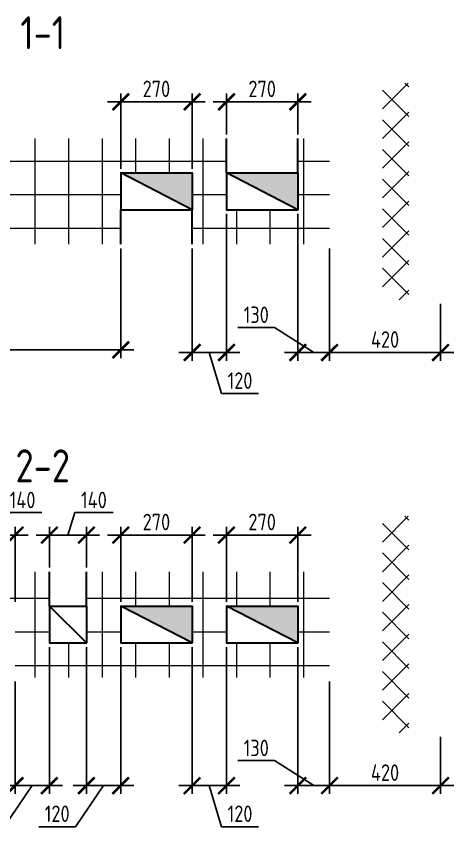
# Model space of a CAD drawing. Header units: millimetres. Extents: x -56498 to 234605, y -296269 to -29969.
# Drawn here: x 155249 to 156905, y -286365 to -283296 of the extents above; entities that cross this region are included whole.
import ezdxf
from ezdxf.enums import TextEntityAlignment as Align

# ---------------------------------------------------------------- set-up
doc = ezdxf.new("R2010")
doc.units = ezdxf.units.MM
doc.header["$LTSCALE"] = 100
doc.header["$PDMODE"] = 35
for name, color, linetype, lineweight in [('0.3', 7, 'Continuous', 30), ('Примітки 0.09', 200, 'Continuous', 9), ('Розміри 0.09', 5, 'Continuous', 9), ('Штрихування 0.09', 253, 'Continuous', 9)]:
    doc.layers.add(name, color=color, linetype=linetype, lineweight=lineweight)
doc.styles.add('GOST 2.304', font='CS_Gost2304.shx')
doc.dimstyles.new('SPDS', dxfattribs={"dimscale": 100, "dimtxt": 2.5, "dimasz": 2.5, "dimexe": 1.25, "dimexo": 0.625, "dimtad": 1, "dimrnd": 0.001, "dimtxsty": 'GOST 2.304', "dimblk": 'ARCHTICK', "dimcen": 2.5, "dimdle": 2, "dimadec": 0, "dimazin": 2, "dimtfac": 0.75, "dimtmove": 1, "dimatfit": 3, "dimfxl": 0, "dimtolj": 1, "dimarcsym": 0})

# ---------------------------------------------------------------- blocks, each defined once
blk = doc.blocks.new('_ArchTick')
at = {"color": 0, "linetype": 'ByBlock', "const_width": 0.15}
blk.add_lwpolyline([(-0.5, -0.5), (0.5, 0.5)], dxfattribs=at)
blk = doc.blocks.new('*D510')
at = {"layer": 'Defpoints', "color": 0, "transparency": 16777216}
for p in [(156314.5, -284029.5), (156434.5, -284159.5), (156314.5, -284569.5)]:
    blk.add_point(p, dxfattribs=at)
at = {"layer": 'Розміри 0.09', "color": 0, "lineweight": -2, "transparency": 16777216}
for p, q in [((156314.5, -284045.1), (156314.5, -284600.7)), ((156434.5, -284175.1), (156434.5, -284600.7)), ((156226.7, -284474.8), (156087.7, -284474.8)), ((156374.5, -284569.5), (156226.7, -284474.8)), ((156484.5, -284569.5), (156264.5, -284569.5))]:
    blk.add_line(p, q, dxfattribs=at)
at = {"layer": 'Розміри 0.09', "color": 0, "lineweight": -2, "transparency": 16777216, "xscale": 62.5, "yscale": 62.5, "zscale": 62.5, "rotation": 180}
blk.add_blockref('_ArchTick', (156314.5, -284569.5), dxfattribs=at)
at = {"layer": 'Розміри 0.09', "color": 0, "lineweight": -2, "transparency": 16777216, "xscale": 62.5, "yscale": 62.5, "zscale": 62.5}
blk.add_blockref('_ArchTick', (156434.5, -284569.5), dxfattribs=at)
at = {"layer": 'Розміри 0.09', "color": 0, "transparency": 16777216, "insert": (156157.2, -284426.7), "char_height": 62.5, "attachment_point": 5, "style": 'GOST 2.304'}
blk.add_mtext('\\A1;130', dxfattribs=at)
blk = doc.blocks.new('*D511')
at = {"layer": 'Defpoints', "color": 0, "transparency": 16777216}
for p in [(156434.5, -284369.5), (156854.5, -284369.5), (156854.5, -284569.5)]:
    blk.add_point(p, dxfattribs=at)
at = {"layer": 'Розміри 0.09', "color": 0, "lineweight": -2, "transparency": 16777216}
for p, q in [((156434.5, -284385.1), (156434.5, -284600.7)), ((156854.5, -284385.1), (156854.5, -284600.7)), ((156384.5, -284569.5), (156904.5, -284569.5))]:
    blk.add_line(p, q, dxfattribs=at)
at = {"layer": 'Розміри 0.09', "color": 0, "lineweight": -2, "transparency": 16777216, "xscale": 62.5, "yscale": 62.5, "zscale": 62.5, "rotation": 180}
blk.add_blockref('_ArchTick', (156434.5, -284569.5), dxfattribs=at)
at = {"layer": 'Розміри 0.09', "color": 0, "lineweight": -2, "transparency": 16777216, "xscale": 62.5, "yscale": 62.5, "zscale": 62.5}
blk.add_blockref('_ArchTick', (156854.5, -284569.5), dxfattribs=at)
at = {"layer": 'Розміри 0.09', "color": 0, "transparency": 16777216, "insert": (156644.5, -284520.2), "char_height": 62.5, "attachment_point": 5, "style": 'GOST 2.304'}
blk.add_mtext('\\A1;420', dxfattribs=at)
blk = doc.blocks.new('*D512')
at = {"layer": 'Defpoints', "color": 0, "transparency": 16777216}
for p in [(156044.5, -283620.8), (156044.5, -283759.5), (156314.5, -283759.5)]:
    blk.add_point(p, dxfattribs=at)
at = {"layer": 'Розміри 0.09', "color": 0, "lineweight": -2, "transparency": 16777216}
for p, q in [((156044.5, -283743.8), (156044.5, -283589.6)), ((156314.5, -283743.8), (156314.5, -283589.6)), ((156364.5, -283620.8), (155994.5, -283620.8))]:
    blk.add_line(p, q, dxfattribs=at)
at = {"layer": 'Розміри 0.09', "color": 0, "lineweight": -2, "transparency": 16777216, "xscale": 62.5, "yscale": 62.5, "zscale": 62.5, "rotation": 180}
blk.add_blockref('_ArchTick', (156044.5, -283620.8), dxfattribs=at)
at = {"layer": 'Розміри 0.09', "color": 0, "lineweight": -2, "transparency": 16777216, "xscale": 62.5, "yscale": 62.5, "zscale": 62.5}
blk.add_blockref('_ArchTick', (156314.5, -283620.8), dxfattribs=at)
at = {"layer": 'Розміри 0.09', "color": 0, "transparency": 16777216, "insert": (156179.5, -283571.5), "char_height": 62.5, "attachment_point": 5, "style": 'GOST 2.304'}
blk.add_mtext('\\A1;270', dxfattribs=at)
blk = doc.blocks.new('*D513')
at = {"layer": 'Defpoints', "color": 0, "transparency": 16777216}
for p in [(155644.5, -283620.8), (155644.5, -283889.5), (155914.5, -283889.5)]:
    blk.add_point(p, dxfattribs=at)
at = {"layer": 'Розміри 0.09', "color": 0, "lineweight": -2, "transparency": 16777216}
for p, q in [((155644.5, -283873.8), (155644.5, -283589.6)), ((155914.5, -283873.8), (155914.5, -283589.6)), ((155964.5, -283620.8), (155594.5, -283620.8))]:
    blk.add_line(p, q, dxfattribs=at)
at = {"layer": 'Розміри 0.09', "color": 0, "lineweight": -2, "transparency": 16777216, "xscale": 62.5, "yscale": 62.5, "zscale": 62.5, "rotation": 180}
blk.add_blockref('_ArchTick', (155644.5, -283620.8), dxfattribs=at)
at = {"layer": 'Розміри 0.09', "color": 0, "lineweight": -2, "transparency": 16777216, "xscale": 62.5, "yscale": 62.5, "zscale": 62.5}
blk.add_blockref('_ArchTick', (155914.5, -283620.8), dxfattribs=at)
at = {"layer": 'Розміри 0.09', "color": 0, "transparency": 16777216, "insert": (155779.5, -283571.5), "char_height": 62.5, "attachment_point": 5, "style": 'GOST 2.304'}
blk.add_mtext('\\A1;270', dxfattribs=at)
blk = doc.blocks.new('*D514')
at = {"layer": 'Defpoints', "color": 0, "transparency": 16777216}
for p in [(156044.5, -284029.5), (155914.5, -284159.5), (155914.5, -284569.5)]:
    blk.add_point(p, dxfattribs=at)
at = {"layer": 'Розміри 0.09', "color": 0, "lineweight": -2, "transparency": 16777216}
for p, q in [((156044.5, -284045.1), (156044.5, -284600.7)), ((155914.5, -284175.1), (155914.5, -284600.7)), ((156094.5, -284569.5), (155864.5, -284569.5)), ((155979.5, -284569.5), (156026.2, -284725.2)), ((156026.2, -284725.2), (156165.3, -284725.2))]:
    blk.add_line(p, q, dxfattribs=at)
at = {"layer": 'Розміри 0.09', "color": 0, "lineweight": -2, "transparency": 16777216, "xscale": 62.5, "yscale": 62.5, "zscale": 62.5, "rotation": 180}
blk.add_blockref('_ArchTick', (155914.5, -284569.5), dxfattribs=at)
at = {"layer": 'Розміри 0.09', "color": 0, "lineweight": -2, "transparency": 16777216, "xscale": 62.5, "yscale": 62.5, "zscale": 62.5}
blk.add_blockref('_ArchTick', (156044.5, -284569.5), dxfattribs=at)
at = {"layer": 'Розміри 0.09', "color": 0, "transparency": 16777216, "insert": (156095.8, -284675.9), "char_height": 62.5, "attachment_point": 5, "style": 'GOST 2.304'}
blk.add_mtext('\\A1;120', dxfattribs=at)
blk = doc.blocks.new('*D515')
at = {"layer": 'Defpoints', "color": 0, "transparency": 16777216}
for p in [(154314.5, -284159.5), (155644.5, -284159.5), (155644.5, -284559.5)]:
    blk.add_point(p, dxfattribs=at)
at = {"layer": 'Розміри 0.09', "color": 0, "lineweight": -2, "transparency": 16777216}
for p, q in [((154314.5, -284175.1), (154314.5, -284590.7)), ((155644.5, -284175.1), (155644.5, -284590.7)), ((154264.5, -284559.5), (155694.5, -284559.5))]:
    blk.add_line(p, q, dxfattribs=at)
at = {"layer": 'Розміри 0.09', "color": 0, "lineweight": -2, "transparency": 16777216, "xscale": 62.5, "yscale": 62.5, "zscale": 62.5, "rotation": 180}
blk.add_blockref('_ArchTick', (154314.5, -284559.5), dxfattribs=at)
at = {"layer": 'Розміри 0.09', "color": 0, "lineweight": -2, "transparency": 16777216, "xscale": 62.5, "yscale": 62.5, "zscale": 62.5}
blk.add_blockref('_ArchTick', (155644.5, -284559.5), dxfattribs=at)
at = {"layer": 'Розміри 0.09', "color": 0, "transparency": 16777216, "insert": (154979.5, -284508.4), "char_height": 62.5, "attachment_point": 5, "style": 'GOST 2.304'}
blk.add_mtext('\\A1;1290', dxfattribs=at)
blk = doc.blocks.new('*D516')
at = {"layer": 'Defpoints', "color": 0, "transparency": 16777216}
for p in [(156314.5, -285669), (156434.5, -285799), (156314.5, -286209)]:
    blk.add_point(p, dxfattribs=at)
at = {"layer": 'Розміри 0.09', "color": 0, "lineweight": -2, "transparency": 16777216}
for p, q in [((156314.5, -285684.6), (156314.5, -286240.3)), ((156434.5, -285814.6), (156434.5, -286240.3)), ((156226.7, -286114.4), (156087.7, -286114.4)), ((156374.5, -286209), (156226.7, -286114.4)), ((156484.5, -286209), (156264.5, -286209))]:
    blk.add_line(p, q, dxfattribs=at)
at = {"layer": 'Розміри 0.09', "color": 0, "lineweight": -2, "transparency": 16777216, "xscale": 62.5, "yscale": 62.5, "zscale": 62.5, "rotation": 180}
blk.add_blockref('_ArchTick', (156314.5, -286209), dxfattribs=at)
at = {"layer": 'Розміри 0.09', "color": 0, "lineweight": -2, "transparency": 16777216, "xscale": 62.5, "yscale": 62.5, "zscale": 62.5}
blk.add_blockref('_ArchTick', (156434.5, -286209), dxfattribs=at)
at = {"layer": 'Розміри 0.09', "color": 0, "transparency": 16777216, "insert": (156157.2, -286066.2), "char_height": 62.5, "attachment_point": 5, "style": 'GOST 2.304'}
blk.add_mtext('\\A1;130', dxfattribs=at)
blk = doc.blocks.new('*D517')
at = {"layer": 'Defpoints', "color": 0, "transparency": 16777216}
for p in [(156434.5, -286009), (156854.5, -286009), (156854.5, -286209)]:
    blk.add_point(p, dxfattribs=at)
at = {"layer": 'Розміри 0.09', "color": 0, "lineweight": -2, "transparency": 16777216}
for p, q in [((156434.5, -286024.6), (156434.5, -286240.3)), ((156854.5, -286024.6), (156854.5, -286240.3)), ((156384.5, -286209), (156904.5, -286209))]:
    blk.add_line(p, q, dxfattribs=at)
at = {"layer": 'Розміри 0.09', "color": 0, "lineweight": -2, "transparency": 16777216, "xscale": 62.5, "yscale": 62.5, "zscale": 62.5, "rotation": 180}
blk.add_blockref('_ArchTick', (156434.5, -286209), dxfattribs=at)
at = {"layer": 'Розміри 0.09', "color": 0, "lineweight": -2, "transparency": 16777216, "xscale": 62.5, "yscale": 62.5, "zscale": 62.5}
blk.add_blockref('_ArchTick', (156854.5, -286209), dxfattribs=at)
at = {"layer": 'Розміри 0.09', "color": 0, "transparency": 16777216, "insert": (156644.5, -286159.7), "char_height": 62.5, "attachment_point": 5, "style": 'GOST 2.304'}
blk.add_mtext('\\A1;420', dxfattribs=at)
blk = doc.blocks.new('*D518')
at = {"layer": 'Defpoints', "color": 0, "transparency": 16777216}
for p in [(156044.5, -285260.4), (156044.5, -285529), (156314.5, -285529)]:
    blk.add_point(p, dxfattribs=at)
at = {"layer": 'Розміри 0.09', "color": 0, "lineweight": -2, "transparency": 16777216}
for p, q in [((156044.5, -285513.4), (156044.5, -285229.1)), ((156314.5, -285513.4), (156314.5, -285229.1)), ((156364.5, -285260.4), (155994.5, -285260.4))]:
    blk.add_line(p, q, dxfattribs=at)
at = {"layer": 'Розміри 0.09', "color": 0, "lineweight": -2, "transparency": 16777216, "xscale": 62.5, "yscale": 62.5, "zscale": 62.5, "rotation": 180}
blk.add_blockref('_ArchTick', (156044.5, -285260.4), dxfattribs=at)
at = {"layer": 'Розміри 0.09', "color": 0, "lineweight": -2, "transparency": 16777216, "xscale": 62.5, "yscale": 62.5, "zscale": 62.5}
blk.add_blockref('_ArchTick', (156314.5, -285260.4), dxfattribs=at)
at = {"layer": 'Розміри 0.09', "color": 0, "transparency": 16777216, "insert": (156179.5, -285211.1), "char_height": 62.5, "attachment_point": 5, "style": 'GOST 2.304'}
blk.add_mtext('\\A1;270', dxfattribs=at)
blk = doc.blocks.new('*D519')
at = {"layer": 'Defpoints', "color": 0, "transparency": 16777216}
for p in [(155644.5, -285260.4), (155644.5, -285529), (155914.5, -285529)]:
    blk.add_point(p, dxfattribs=at)
at = {"layer": 'Розміри 0.09', "color": 0, "lineweight": -2, "transparency": 16777216}
for p, q in [((155644.5, -285513.4), (155644.5, -285229.1)), ((155914.5, -285513.4), (155914.5, -285229.1)), ((155964.5, -285260.4), (155594.5, -285260.4))]:
    blk.add_line(p, q, dxfattribs=at)
at = {"layer": 'Розміри 0.09', "color": 0, "lineweight": -2, "transparency": 16777216, "xscale": 62.5, "yscale": 62.5, "zscale": 62.5, "rotation": 180}
blk.add_blockref('_ArchTick', (155644.5, -285260.4), dxfattribs=at)
at = {"layer": 'Розміри 0.09', "color": 0, "lineweight": -2, "transparency": 16777216, "xscale": 62.5, "yscale": 62.5, "zscale": 62.5}
blk.add_blockref('_ArchTick', (155914.5, -285260.4), dxfattribs=at)
at = {"layer": 'Розміри 0.09', "color": 0, "transparency": 16777216, "insert": (155779.5, -285211.1), "char_height": 62.5, "attachment_point": 5, "style": 'GOST 2.304'}
blk.add_mtext('\\A1;270', dxfattribs=at)
blk = doc.blocks.new('*D520')
at = {"layer": 'Defpoints', "color": 0, "transparency": 16777216}
for p in [(155514.5, -285260.4), (155374.5, -285399), (155514.5, -285399)]:
    blk.add_point(p, dxfattribs=at)
at = {"layer": 'Розміри 0.09', "color": 0, "lineweight": -2, "transparency": 16777216}
for p, q in [((155444.5, -285260.4), (155470.3, -285174.5)), ((155470.3, -285174.5), (155615.6, -285174.5)), ((155374.5, -285383.4), (155374.5, -285229.1)), ((155514.5, -285383.4), (155514.5, -285229.1)), ((155324.5, -285260.4), (155564.5, -285260.4))]:
    blk.add_line(p, q, dxfattribs=at)
at = {"layer": 'Розміри 0.09', "color": 0, "lineweight": -2, "transparency": 16777216, "xscale": 62.5, "yscale": 62.5, "zscale": 62.5, "rotation": 180}
blk.add_blockref('_ArchTick', (155374.5, -285260.4), dxfattribs=at)
at = {"layer": 'Розміри 0.09', "color": 0, "lineweight": -2, "transparency": 16777216, "xscale": 62.5, "yscale": 62.5, "zscale": 62.5}
blk.add_blockref('_ArchTick', (155514.5, -285260.4), dxfattribs=at)
at = {"layer": 'Розміри 0.09', "color": 0, "transparency": 16777216, "insert": (155543, -285127.6), "char_height": 62.5, "attachment_point": 5, "style": 'GOST 2.304'}
blk.add_mtext('\\A1;140', dxfattribs=at)
blk = doc.blocks.new('*D521')
at = {"layer": 'Defpoints', "color": 0, "transparency": 16777216}
for p in [(155244.5, -285260.4), (155104.5, -285529), (155244.5, -285529)]:
    blk.add_point(p, dxfattribs=at)
at = {"layer": 'Розміри 0.09', "color": 0, "lineweight": -2, "transparency": 16777216}
for p, q in [((155174.5, -285260.4), (155200.3, -285174.5)), ((155200.3, -285174.5), (155345.6, -285174.5)), ((155104.5, -285513.4), (155104.5, -285229.1)), ((155244.5, -285513.4), (155244.5, -285229.1)), ((155054.5, -285260.4), (155294.5, -285260.4))]:
    blk.add_line(p, q, dxfattribs=at)
at = {"layer": 'Розміри 0.09', "color": 0, "lineweight": -2, "transparency": 16777216, "xscale": 62.5, "yscale": 62.5, "zscale": 62.5, "rotation": 180}
blk.add_blockref('_ArchTick', (155104.5, -285260.4), dxfattribs=at)
at = {"layer": 'Розміри 0.09', "color": 0, "lineweight": -2, "transparency": 16777216, "xscale": 62.5, "yscale": 62.5, "zscale": 62.5}
blk.add_blockref('_ArchTick', (155244.5, -285260.4), dxfattribs=at)
at = {"layer": 'Розміри 0.09', "color": 0, "transparency": 16777216, "insert": (155273, -285127.6), "char_height": 62.5, "attachment_point": 5, "style": 'GOST 2.304'}
blk.add_mtext('\\A1;140', dxfattribs=at)
blk = doc.blocks.new('*D525')
at = {"layer": 'Defpoints', "color": 0, "transparency": 16777216}
for p in [(155914.5, -285669), (156044.5, -285669), (155914.5, -286209)]:
    blk.add_point(p, dxfattribs=at)
at = {"layer": 'Розміри 0.09', "color": 0, "lineweight": -2, "transparency": 16777216}
for p, q in [((155914.5, -285684.6), (155914.5, -286240.3)), ((156044.5, -285684.6), (156044.5, -286240.3)), ((156094.5, -286209), (155864.5, -286209)), ((155979.5, -286209), (156026.2, -286364.7)), ((156026.2, -286364.7), (156165.3, -286364.7))]:
    blk.add_line(p, q, dxfattribs=at)
at = {"layer": 'Розміри 0.09', "color": 0, "lineweight": -2, "transparency": 16777216, "xscale": 62.5, "yscale": 62.5, "zscale": 62.5, "rotation": 180}
blk.add_blockref('_ArchTick', (155914.5, -286209), dxfattribs=at)
at = {"layer": 'Розміри 0.09', "color": 0, "lineweight": -2, "transparency": 16777216, "xscale": 62.5, "yscale": 62.5, "zscale": 62.5}
blk.add_blockref('_ArchTick', (156044.5, -286209), dxfattribs=at)
at = {"layer": 'Розміри 0.09', "color": 0, "transparency": 16777216, "insert": (156095.8, -286315.4), "char_height": 62.5, "attachment_point": 5, "style": 'GOST 2.304'}
blk.add_mtext('\\A1;120', dxfattribs=at)
blk = doc.blocks.new('*D524')
at = {"layer": 'Defpoints', "color": 0, "transparency": 16777216}
for p in [(155514.5, -285669), (155644.5, -285669), (155514.5, -286209)]:
    blk.add_point(p, dxfattribs=at)
at = {"layer": 'Розміри 0.09', "color": 0, "lineweight": -2, "transparency": 16777216}
for p, q in [((155514.5, -285684.6), (155514.5, -286240.3)), ((155644.5, -285684.6), (155644.5, -286240.3)), ((155694.5, -286209), (155464.5, -286209)), ((155579.5, -286209), (155473.5, -286364.7)), ((155473.5, -286364.7), (155334.5, -286364.7))]:
    blk.add_line(p, q, dxfattribs=at)
at = {"layer": 'Розміри 0.09', "color": 0, "lineweight": -2, "transparency": 16777216, "xscale": 62.5, "yscale": 62.5, "zscale": 62.5, "rotation": 180}
blk.add_blockref('_ArchTick', (155514.5, -286209), dxfattribs=at)
at = {"layer": 'Розміри 0.09', "color": 0, "lineweight": -2, "transparency": 16777216, "xscale": 62.5, "yscale": 62.5, "zscale": 62.5}
blk.add_blockref('_ArchTick', (155644.5, -286209), dxfattribs=at)
at = {"layer": 'Розміри 0.09', "color": 0, "transparency": 16777216, "insert": (155404, -286315.4), "char_height": 62.5, "attachment_point": 5, "style": 'GOST 2.304'}
blk.add_mtext('\\A1;120', dxfattribs=at)
blk = doc.blocks.new('*D526')
at = {"layer": 'Defpoints', "color": 0, "transparency": 16777216}
for p in [(155374.5, -285669), (155244.5, -285799), (155244.5, -286209)]:
    blk.add_point(p, dxfattribs=at)
at = {"layer": 'Розміри 0.09', "color": 0, "lineweight": -2, "transparency": 16777216}
for p, q in [((155374.5, -285684.6), (155374.5, -286240.3)), ((155244.5, -285814.6), (155244.5, -286240.3)), ((155424.5, -286209), (155194.5, -286209)), ((155309.5, -286209), (155203.5, -286364.7)), ((155203.5, -286364.7), (155064.5, -286364.7))]:
    blk.add_line(p, q, dxfattribs=at)
at = {"layer": 'Розміри 0.09', "color": 0, "lineweight": -2, "transparency": 16777216, "xscale": 62.5, "yscale": 62.5, "zscale": 62.5, "rotation": 180}
blk.add_blockref('_ArchTick', (155244.5, -286209), dxfattribs=at)
at = {"layer": 'Розміри 0.09', "color": 0, "lineweight": -2, "transparency": 16777216, "xscale": 62.5, "yscale": 62.5, "zscale": 62.5}
blk.add_blockref('_ArchTick', (155374.5, -286209), dxfattribs=at)
at = {"layer": 'Розміри 0.09', "color": 0, "transparency": 16777216, "insert": (155134, -286315.4), "char_height": 62.5, "attachment_point": 5, "style": 'GOST 2.304'}
blk.add_mtext('\\A1;120', dxfattribs=at)

msp = doc.modelspace()

# ---------------------------------------------------------------- hatches: boundary and pattern name
at = {"layer": '0.3'}
h = msp.add_hatch(color=256, dxfattribs=at)
h.paths.add_polyline_path([(155644.535, -283889.456), (155779.535, -283959.456), (155914.535, -283959.456), (155914.535, -283889.456)])
h.paths.add_polyline_path([(155779.535, -283959.456), (155914.535, -284029.456), (155914.535, -283959.456)])
h = msp.add_hatch(color=256, dxfattribs=at)
h.paths.add_polyline_path([(156044.535, -283889.456), (156179.535, -283959.456), (156314.535, -283959.456), (156314.535, -283889.456)])
h.paths.add_polyline_path([(156179.535, -283959.456), (156314.535, -284029.456), (156314.535, -283959.456)])
h = msp.add_hatch(color=256, dxfattribs=at)
h.paths.add_polyline_path([(155644.535, -285529.019), (155779.535, -285599.019), (155914.535, -285599.019), (155914.535, -285529.019)])
h.paths.add_polyline_path([(155779.535, -285599.019), (155914.535, -285669.019), (155914.535, -285599.019)])
h = msp.add_hatch(color=256, dxfattribs=at)
h.paths.add_polyline_path([(156044.535, -285529.019), (156179.535, -285599.019), (156314.535, -285599.019), (156314.535, -285529.019)])
h.paths.add_polyline_path([(156179.535, -285599.019), (156314.535, -285669.019), (156314.535, -285599.019)])
at = {"layer": 'Штрихування 0.09'}
h = msp.add_hatch(dxfattribs=at)
h.set_pattern_fill('ANSI37', color=256, scale=25, angle=90, style=0)
h.set_pattern_definition([(135, (49524.176, -369541.75), (-56.1266, -56.1266), []), (225, (49524.176, -369541.75), (56.1266, -56.1266), [])])
h.paths.add_polyline_path([(156634.535, -284349.455), (156644.535, -284369.455), (156734.535, -284369.455), (156734.535, -283549.456), (156634.535, -283549.456)])
h = msp.add_hatch(dxfattribs=at)
h.set_pattern_fill('NET', color=256, scale=40, angle=90, style=0)
h.paths.add_polyline_path([(155514.535, -283759.456), (155374.535, -283759.456), (155374.535, -283889.456), (155514.535, -283889.456)], flags=17)
h.paths.add_polyline_path([(155244.535, -284029.456), (155104.535, -284029.456), (155104.535, -284159.456), (155244.535, -284159.456)], flags=17)
h.paths.add_polyline_path([(154974.535, -283759.456), (154834.535, -283759.456), (154834.535, -283889.456), (154974.535, -283889.456)])
h.paths.add_polyline_path([(154704.535, -284029.456), (154564.535, -284029.456), (154564.535, -284159.456), (154704.535, -284159.456)], flags=17)
h.paths.add_polyline_path([(154974.535, -283889.456), (154834.535, -283889.456), (154904.535, -283959.456), (154974.535, -283959.456)], flags=17)
h.paths.add_polyline_path([(154974.535, -283959.456), (154904.535, -283959.456), (154974.535, -284029.456)], flags=17)
h.paths.add_polyline_path([(154904.535, -283959.456), (154834.535, -283959.456), (154834.535, -284029.456), (154974.535, -284029.456)], flags=17)
h.paths.add_polyline_path([(154834.535, -283889.456), (154834.535, -283959.456), (154904.535, -283959.456)], flags=16)
h.paths.add_polyline_path([(154704.535, -283889.456), (154564.535, -283889.456), (154634.535, -283959.456), (154704.535, -283959.456)], flags=17)
h.paths.add_polyline_path([(154704.535, -283959.456), (154634.535, -283959.456), (154704.535, -284029.456)], flags=16)
h.paths.add_polyline_path([(154634.535, -283959.456), (154564.535, -283959.456), (154564.535, -284029.456), (154704.535, -284029.456)], flags=17)
h.paths.add_polyline_path([(154564.535, -283889.456), (154564.535, -283959.456), (154634.535, -283959.456)], flags=17)
h.paths.add_polyline_path([(155244.535, -283889.456), (155104.535, -283889.456), (155174.535, -283959.456), (155244.535, -283959.456)], flags=17)
h.paths.add_polyline_path([(155244.535, -283959.456), (155174.535, -283959.456), (155244.535, -284029.456)], flags=17)
h.paths.add_polyline_path([(155174.535, -283959.456), (155104.535, -283959.456), (155104.535, -284029.456), (155244.535, -284029.456)], flags=17)
h.paths.add_polyline_path([(155104.535, -283889.456), (155104.535, -283959.456), (155174.535, -283959.456)], flags=17)
h.paths.add_polyline_path([(155514.535, -283889.456), (155374.535, -283889.456), (155444.535, -283959.456), (155514.535, -283959.456)], flags=17)
h.paths.add_polyline_path([(155514.535, -283959.456), (155444.535, -283959.456), (155514.535, -284029.456)], flags=16)
h.paths.add_polyline_path([(155444.535, -283959.456), (155374.535, -283959.456), (155374.535, -284029.456), (155514.535, -284029.456)], flags=17)
h.paths.add_polyline_path([(155374.535, -283889.456), (155374.535, -283959.456), (155444.535, -283959.456)], flags=16)
h.paths.add_polyline_path([(154974.535, -283759.456), (154974.535, -283889.456), (154974.535, -284029.456), (154834.535, -284029.456), (154834.535, -283889.456), (154834.535, -283759.456), (154314.535, -283759.456), (154314.535, -284159.456), (154564.535, -284159.456), (154564.535, -284029.456), (154564.535, -283889.456), (154704.535, -283889.456), (154704.535, -284029.456), (154704.535, -284159.456), (155104.535, -284159.456), (155104.535, -284029.456), (155104.535, -283889.456), (155244.535, -283889.456), (155244.535, -284029.456), (155244.535, -284159.456), (155644.535, -284159.456), (155644.535, -284029.456), (155644.535, -283889.456), (155914.535, -283889.456), (155914.535, -284029.456), (155914.535, -284159.456), (156134.535, -284159.456), (156434.535, -284159.456), (156434.535, -283759.456), (156314.535, -283759.456), (156314.535, -283889.456), (156314.535, -284029.456), (156044.535, -284029.456), (156044.535, -283889.456), (156044.535, -283759.456), (155734.535, -283759.456), (155514.535, -283759.456), (155514.535, -283889.456), (155514.535, -284029.456), (155374.535, -284029.456), (155374.535, -283889.456), (155374.535, -283759.456)])
h = msp.add_hatch(dxfattribs=at)
h.set_pattern_fill('ANSI37', color=256, scale=25, angle=90, style=0)
h.set_pattern_definition([(135, (49524.176, -371181.31), (-56.1266, -56.1266), []), (225, (49524.176, -371181.31), (56.1266, -56.1266), [])])
h.paths.add_polyline_path([(156634.535, -285989.019), (156644.535, -286009.019), (156734.535, -286009.019), (156734.535, -285189.02), (156634.535, -285189.02)])
h = msp.add_hatch(dxfattribs=at)
h.set_pattern_fill('NET', color=256, scale=40, angle=90, style=0)
h.set_pattern_definition([(90, (0, 250), (-127, 8e-15), []), (180, (0, 250), (-2e-14, -127), [])])
h.paths.add_polyline_path([(155914.535, -285669.019), (155770.61, -285669.019), (155764.866, -285799.019), (155914.535, -285799.019)], flags=17)
h.paths.add_polyline_path([(155770.61, -285669.019), (155644.535, -285669.019), (155644.535, -285799.019), (155764.866, -285799.019)], flags=17)
h.paths.add_polyline_path([(156314.535, -285399.019), (156044.535, -285399.019), (156044.535, -285529.019), (156314.535, -285529.019)], flags=17)
h.paths.add_polyline_path([(154974.535, -285399.019), (154974.535, -285529.019), (154974.535, -285669.019), (154834.535, -285669.019), (154834.535, -285529.019), (154834.535, -285399.019), (154314.535, -285399.019), (154314.535, -285799.019), (154564.535, -285799.019), (154564.535, -285669.019), (154564.535, -285529.019), (154704.535, -285529.019), (154704.535, -285669.019), (154704.535, -285799.019), (155104.535, -285799.019), (155104.535, -285669.019), (155104.535, -285529.019), (155244.535, -285529.019), (155244.535, -285669.019), (155244.535, -285799.019), (155644.535, -285799.019), (155644.535, -285669.019), (155644.535, -285529.019), (155914.535, -285529.019), (155914.535, -285669.019), (155914.535, -285799.019), (156134.535, -285799.019), (156434.535, -285799.019), (156434.535, -285399.019), (156314.535, -285399.019), (156314.535, -285529.019), (156314.535, -285669.019), (156044.535, -285669.019), (156044.535, -285529.019), (156044.535, -285399.019), (155734.535, -285399.019), (155514.535, -285399.019), (155514.535, -285529.019), (155514.535, -285669.019), (155374.535, -285669.019), (155374.535, -285529.019), (155374.535, -285399.019)])

# ---------------------------------------------------------------- linework, layer by layer
at = {"layer": '0.3'}
for p, q in [((156044.535, -283889.456), (156044.535, -283759.456)), ((156314.535, -283889.456), (156314.535, -283759.456)), ((155644.535, -284159.456), (155644.535, -284029.456)), ((155914.535, -284159.456), (155914.535, -284029.456)), ((155374.535, -285529.019), (155374.535, -285399.019)), ((155514.535, -285529.019), (155514.535, -285399.019))]:
    msp.add_line(p, q, dxfattribs=at)
for points in [[(155644.535, -283889.456), (155914.535, -283889.456), (155914.535, -284029.456), (155644.535, -283889.456), (155644.535, -284029.456), (155914.535, -284029.456)], [(156044.535, -283889.456), (156314.535, -283889.456), (156314.535, -284029.456), (156044.535, -283889.456), (156044.535, -284029.456), (156314.535, -284029.456)], [(155374.535, -285529.019), (155514.535, -285529.019), (155514.535, -285669.019), (155374.535, -285529.019), (155374.535, -285669.019), (155514.535, -285669.019)], [(155644.535, -285529.019), (155914.535, -285529.019), (155914.535, -285669.019), (155644.535, -285529.019), (155644.535, -285669.019), (155914.535, -285669.019)], [(156044.535, -285529.019), (156314.535, -285529.019), (156314.535, -285669.019), (156044.535, -285529.019), (156044.535, -285669.019), (156314.535, -285669.019)]]:
    msp.add_lwpolyline(points, dxfattribs=at)

# ---------------------------------------------------------------- texts
at = {"layer": 'Примітки 0.09', "ltscale": 0.25, "style": 'GOST 2.304'}
for s, p in [('1-1', (155349.253, -283421.43)), ('2-2', (155349.253, -285060.994))]:
    msp.add_text(s, height=125, dxfattribs=at).set_placement(p, align=Align.CENTER)

# ---------------------------------------------------------------- dimensions: what is measured, and where the dimension line sits
at = {"layer": 'Розміри 0.09'}
for base, p1, p2, picture, middle in [((155644.535, -283620.826), (155914.535, -283889.456), (155644.535, -283889.456), '*D513', (155779.535, -283571.53)), ((156044.535, -283620.826), (156314.535, -283759.456), (156044.535, -283759.456), '*D512', (156179.535, -283571.53)), ((156854.535, -284569.455), (156434.535, -284369.455), (156854.535, -284369.455), '*D511', (156644.535, -284520.16)), ((155244.535, -285260.389), (155104.535, -285529.019), (155244.535, -285529.019), '*D521', (155215.941, -285127.577)), ((155514.535, -285260.389), (155374.535, -285399.019), (155514.535, -285399.019), '*D520', (155485.941, -285127.577)), ((155644.535, -285260.389), (155914.535, -285529.019), (155644.535, -285529.019), '*D519', (155779.535, -285211.094)), ((156044.535, -285260.389), (156314.535, -285529.019), (156044.535, -285529.019), '*D518', (156179.535, -285211.094)), ((156854.535, -286209.019), (156434.535, -286009.019), (156854.535, -286009.019), '*D517', (156644.535, -286159.723))]:
    dim = msp.add_linear_dim(base=base, p1=p1, p2=p2, dimstyle='SPDS', override={"dimscale": 25, "dimlfac": 1, "dimtxsty": 'GOST 2.304', "dimblk1": 'ArchTick', "dimblk2": 'ArchTick', "dimsah": 1, "dimtolj": 1}, dxfattribs=at)
    dim.commit()
    dim.dimension.update_dxf_attribs({"geometry": picture, "text_midpoint": middle})
for base, p1, p2, text, picture, middle in [((155914.535, -284569.455), (156044.535, -284029.456), (155914.535, -284159.456), '120', '*D514', (156041.869, -284675.859)), ((155644.535, -284559.456), (154314.535, -284159.456), (155644.535, -284159.456), '1290', '*D515', (154979.535, -284508.352)), ((155914.535, -286209.019), (156044.535, -285669.019), (155914.535, -285669.019), '120', '*D525', (156041.869, -286315.423))]:
    dim = msp.add_linear_dim(base=base, p1=p1, p2=p2, text=text, dimstyle='SPDS', override={"dimscale": 25, "dimlfac": 1, "dimtxsty": 'GOST 2.304', "dimblk1": 'ArchTick', "dimblk2": 'ArchTick', "dimsah": 1, "dimtolj": 1}, dxfattribs=at)
    dim.commit()
    dim.dimension.update_dxf_attribs({"geometry": picture, "text_midpoint": middle})
for base, p1, p2, text, picture, middle in [((156314.535, -284569.455), (156434.535, -284159.456), (156314.535, -284029.456), '130', '*D510', (156211.103, -284474.838)), ((155244.535, -286209.019), (155374.535, -285669.019), (155244.535, -285799.019), '120', '*D526', (155187.896, -286364.718)), ((155514.535, -286209.019), (155644.535, -285669.019), (155514.535, -285669.019), '120', '*D524', (155457.896, -286364.718)), ((156314.535, -286209.019), (156434.535, -285799.019), (156314.535, -285669.019), '130', '*D516', (156211.103, -286114.402))]:
    dim = msp.add_linear_dim(base=base, p1=p1, p2=p2, text=text, dimstyle='SPDS', override={"dimscale": 25, "dimlfac": 1, "dimtxsty": 'GOST 2.304', "dimblk1": 'ArchTick', "dimblk2": 'ArchTick', "dimsah": 1, "dimtolj": 1}, dxfattribs=at)
    dim.commit()
    dim.dimension.update_dxf_attribs({"geometry": picture, "text_midpoint": middle, "dimtype": 160})

doc.saveas('drawing.dxf')
